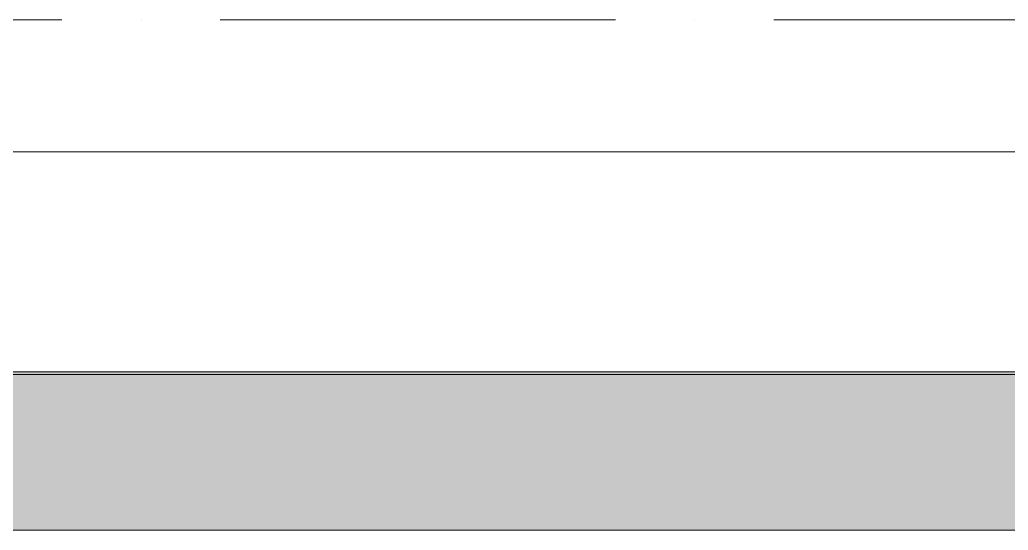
# Model space of a CAD drawing. Header units: millimetres. Extents: x -17017 to 628417, y -109036 to 199237.
# Drawn here: x 335721 to 336471, y -89069 to -88682 of the extents above; entities that cross this region are included whole.
import ezdxf

# ---------------------------------------------------------------- set-up
doc = ezdxf.new("R2010")
doc.units = ezdxf.units.MM
doc.linetypes.add('50_200_ШТРИХ_1Т_ш5_п1_п1_', pattern=[700, 500, -100, 0, -100])
for name, color, linetype, lineweight in [('A-GLAZ-____-OTLN', 7, 'Continuous', 9), ('A-WALL-____-OTLN', 7, 'Continuous', 9), ('S-GRID-____-OTLN-1', 7, '50_200_ШТРИХ_1Т_ш5_п1_п1_', 9), ('стяжа', 7, 'Continuous', 30)]:
    doc.layers.add(name, color=color, linetype=linetype, lineweight=lineweight)
doc.layers.add('A-GLAZ-____-OTLN-1', color=7, linetype='Continuous', lineweight=9, true_color=0xc0c0c0)

# ---------------------------------------------------------------- blocks, each defined once
blk = doc.blocks.new('Отлив_СКБ - Отлив витража_120_НВФ-31885687-АР1_План отверстий 3 этажа в осях 1-64_А-ГГ')
at = {"layer": 'A-GLAZ-____-OTLN-1'}
for points in [[(0, 0), (0, -2), (1800, -2), (1800, 0), (534.25, 0)], [(0, -2), (0, -120), (1800, -120), (1800, -2), (534.25, -2)]]:
    blk.add_hatch(color=256, dxfattribs=at).paths.add_polyline_path(points, flags=0)
at = {"layer": 'A-GLAZ-____-OTLN'}
for p, q in [((0, 0), (1800, 0)), ((1800, -2), (0, -2)), ((0, -120), (1800, -120))]:
    blk.add_line(p, q, dxfattribs=at)
blk = doc.blocks.new('3эт')
at = {"layer": 'S-GRID-____-OTLN-1', "color": 251, "ltscale": 0.6, "true_color": 0x636466}
blk.add_line((387845.11, -88682.41), (279101.94, -88682.41), dxfattribs=at)

msp = doc.modelspace()

# ---------------------------------------------------------------- linework, layer by layer
at = {"layer": 'A-WALL-____-OTLN'}
for p, q in [((334970.71, -88782.41), (336770.71, -88782.41)), ((336770.71, -88782.41), (334970.71, -88782.41))]:
    msp.add_line(p, q, dxfattribs=at)

# ---------------------------------------------------------------- block references
at = {"layer": 'A-GLAZ-____-OTLN'}
msp.add_blockref('Отлив_СКБ - Отлив витража_120_НВФ-31885687-АР1_План отверстий 3 этажа в осях 1-64_А-ГГ', (334970.71, -88949.41), dxfattribs=at)
at = {"layer": 'стяжа'}
msp.add_blockref('3эт', (0, 0), dxfattribs=at)

doc.saveas('drawing.dxf')
